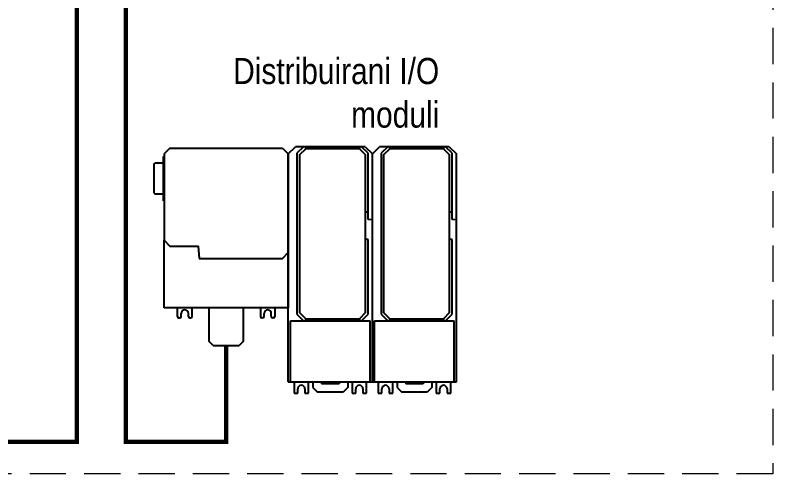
# Model space of a CAD drawing. Header units: inches. Extents: x 67248 to 85686, y -40174 to -31152.
# Drawn here: x 76736 to 77258, y -34497 to -34181 of the extents above; entities that cross this region are included whole.
import ezdxf

# ---------------------------------------------------------------- set-up
doc = ezdxf.new("R2010")
doc.units = ezdxf.units.IN
doc.header["$MEASUREMENT"] = 0
doc.linetypes.add('HIDDEN', pattern=[0.375, 0.25, -0.125])
doc.layers.add('SI-General', color=7, linetype='Continuous', lineweight=5)
doc.layers.add('SI-TOPOLOGY-Ethernet', color=7, linetype='Continuous', lineweight=13, true_color=0x3cf000)
doc.styles.add('OPIS', font='ARIALN.TTF')

# ---------------------------------------------------------------- blocks, each defined once
blk = doc.blocks.new('S800 rack')
at = {"linetype": 'Continuous'}
for p, q in [((-38.8, 110), (-42.8, 106)), ((-38.8, 110), (38.8, 110)), ((38.8, 110), (42.8, 106)), ((42.8, 106), (47.8, 111)), ((95.8, 111), (47.8, 111)), ((53.37, 111), (48.8, 106.43)), ((54.8, 109.6), (54.8, 111)), ((91.8, 111), (91.8, 109.6)), ((97.8, 106.43), (93.23, 111)), ((95.8, 111), (100.8, 106)), ((100.8, 106), (105.8, 111)), ((153.8, 111), (105.8, 111)), ((111.37, 111), (106.8, 106.43)), ((112.8, 109.6), (112.8, 111)), ((149.8, 111), (149.8, 109.6)), ((155.8, 106.43), (151.23, 111)), ((153.8, 111), (158.8, 106)), ((-42.8, 106), (-42.8, 46.5)), ((42.8, 106), (42.8, 0)), ((42.8, -51), (42.8, 106)), ((48.8, 106.43), (48.8, -4.43)), ((50.8, 105.6), (54.8, 109.6)), ((50.8, -3.6), (50.8, 105.6)), ((91.8, 109.6), (54.8, 109.6)), ((91.8, 109.6), (95.8, 105.6)), ((95.8, 105.6), (95.8, 59.16)), ((97.8, 60.91), (97.8, 106.43)), ((100.8, -51), (100.8, 106)), ((100.8, -51), (100.8, 106)), ((106.8, 106.43), (106.8, -4.43)), ((108.8, 105.6), (112.8, 109.6)), ((108.8, -3.6), (108.8, 105.6)), ((149.8, 109.6), (112.8, 109.6)), ((149.8, 109.6), (153.8, 105.6)), ((153.8, 105.6), (153.8, 59.16)), ((155.8, 60.91), (155.8, 106.43)), ((158.8, -51), (158.8, 106)), ((158.8, -51), (158.8, 106)), ((-49.7, 99.15), (-49.1, 99.75)), ((-43.3, 99.75), (-49.1, 99.75)), ((-43.3, 73.75), (-43.3, 104.25)), ((-42.8, 104.25), (-43.3, 104.25)), ((-49.7, 78.85), (-49.7, 99.15)), ((-49.7, 78.85), (-49.1, 78.25)), ((-43.3, 78.25), (-49.1, 78.25)), ((-42.8, 73.75), (-43.3, 73.75)), ((95.8, 66), (97.8, 66)), ((153.8, 66), (155.8, 66)), ((95.8, 59.16), (95.8, -3.6)), ((100.8, 60.52), (97.8, 60.91)), ((153.8, 59.16), (153.8, -3.6)), ((158.8, 60.52), (155.8, 60.91)), ((-42.8, 46.5), (-38.8, 42.5)), ((-42.8, 0), (-42.8, 46.45)), ((-38.8, 42.5), (-19.18, 42.5)), ((-19.3, 42.5), (-18.56, 34)), ((97.8, 47), (95.8, 47)), ((97.8, -4.43), (97.8, 47)), ((155.8, 47), (153.8, 47)), ((155.8, -4.43), (155.8, 47)), ((38.8, 34), (42.8, 38)), ((-18.56, 34), (38.8, 34)), ((42.8, 0), (-42.8, 0)), ((-33.6, -6), (-33.6, 0)), ((-23.6, -6), (-23.6, 0)), ((-12, 0), (-12, -23)), ((12, -23), (12, 0)), ((23.6, 0), (23.6, -6)), ((33.6, 0), (33.6, -6)), ((-31.1, -6), (-31.1, -4)), ((-26.1, -6), (-26.1, -4)), ((26.1, -6), (26.1, -4)), ((31.1, -6), (31.1, -4)), ((48.8, -4.43), (53.37, -9)), ((54.8, -7.6), (50.8, -3.6)), ((95.8, -3.6), (91.8, -7.6)), ((93.23, -9), (97.8, -4.43)), ((106.8, -4.43), (111.37, -9)), ((112.8, -7.6), (108.8, -3.6)), ((153.8, -3.6), (149.8, -7.6)), ((151.23, -9), (155.8, -4.43)), ((-32.6, -7), (-32.1, -7)), ((-25.1, -7), (-24.6, -7)), ((25.1, -7), (24.6, -7)), ((32.6, -7), (32.1, -7)), ((44.3, -9), (99.3, -9)), ((44.3, -51), (44.3, -9)), ((54.8, -7.6), (91.8, -7.6)), ((54.8, -9), (54.8, -7.6)), ((91.8, -7.6), (91.8, -9)), ((99.3, -51), (99.3, -9)), ((102.3, -9), (157.3, -9)), ((102.3, -51), (102.3, -9)), ((112.8, -7.6), (149.8, -7.6)), ((112.8, -9), (112.8, -7.6)), ((149.8, -7.6), (149.8, -9)), ((157.3, -51), (157.3, -9)), ((-9, -26), (-12, -23)), ((-9, -26), (9, -26)), ((12, -23), (9, -26)), ((42.8, -51), (100.8, -51)), ((46.8, -51), (46.8, -59)), ((56.8, -59), (56.8, -51)), ((59.8, -51), (59.8, -55)), ((65.8, -51), (65.8, -52.5)), ((77.8, -51), (77.8, -52.5)), ((83.8, -51), (83.8, -55)), ((86.8, -51), (86.8, -59)), ((96.8, -59), (96.8, -51)), ((100.8, -51), (158.8, -51)), ((104.8, -51), (104.8, -59)), ((114.8, -59), (114.8, -51)), ((117.8, -51), (117.8, -55)), ((123.8, -51), (123.8, -52.5)), ((135.8, -51), (135.8, -52.5)), ((141.8, -51), (141.8, -55)), ((144.8, -51), (144.8, -59)), ((154.8, -59), (154.8, -51)), ((49.3, -59), (49.3, -56)), ((54.3, -56), (54.3, -59)), ((59.8, -55), (62.8, -58)), ((77.8, -52.5), (65.8, -52.5)), ((83.8, -55), (80.8, -58)), ((89.3, -59), (89.3, -56)), ((94.3, -56), (94.3, -59)), ((107.3, -59), (107.3, -56)), ((112.3, -56), (112.3, -59)), ((117.8, -55), (120.8, -58)), ((135.8, -52.5), (123.8, -52.5)), ((141.8, -55), (138.8, -58)), ((147.3, -59), (147.3, -56)), ((152.3, -56), (152.3, -59)), ((46.8, -59), (49.3, -59)), ((54.3, -59), (56.8, -59)), ((62.8, -58), (80.8, -58)), ((86.8, -59), (89.3, -59)), ((94.3, -59), (96.8, -59)), ((104.8, -59), (107.3, -59)), ((112.3, -59), (114.8, -59)), ((120.8, -58), (138.8, -58)), ((144.8, -59), (147.3, -59)), ((152.3, -59), (154.8, -59))]:
    blk.add_line(p, q, dxfattribs=at)
for centre, radius, start, end in [((-28.6, -4), 2.5, 0, 180), ((28.6, -4), 2.5, 0, 180), ((-32.6, -6), 1, 180, 270), ((-32.1, -6), 1, 270, 0), ((-25.1, -6), 1, 180, 270), ((-24.6, -6), 1, 270, 0), ((24.6, -6), 1, 180, 270), ((25.1, -6), 1, 270, 0), ((32.1, -6), 1, 180, 270), ((32.6, -6), 1, 270, 0), ((51.8, -56), 2.5, 0, 180), ((91.8, -56), 2.5, 0, 180), ((109.8, -56), 2.5, 0, 180), ((149.8, -56), 2.5, 0, 180)]:
    blk.add_arc(centre, radius, start, end, dxfattribs=at)

msp = doc.modelspace()

# ---------------------------------------------------------------- linework, layer by layer
at = {"layer": 'SI-General', "color": 0, "linetype": 'HIDDEN', "ltscale": 100}
msp.add_lwpolyline([(76087.47, -33852.24), (77258.15, -33852.24), (77258.15, -34497.09), (76087.47, -34497.09)], close=True, dxfattribs=at)
at = {"layer": 'SI-TOPOLOGY-Ethernet', "const_width": 3}
for points in [[(76491.56, -34408.58), (76491.56, -34475.07), (76778.08, -34475.07), (76778.08, -34120.75), (76838.1, -34120.75), (76838.1, -34088.65)], [(76881.17, -34408.58), (76881.17, -34475.07), (76811.84, -34475.07), (76811.84, -34155.43), (76858.73, -34155.43), (76858.73, -34102.13)]]:
    msp.add_lwpolyline(points, dxfattribs=at)

# ---------------------------------------------------------------- block references
msp.add_blockref('S800 rack', (76881.17, -34382.58))

# ---------------------------------------------------------------- texts
at = {"layer": 'SI-General', "color": 0, "insert": (77028.05, -34210.42), "char_height": 18, "width": 165.2605, "attachment_point": 3, "style": 'OPIS'}
msp.add_mtext('{\\C256;Distribuirani I/O moduli}', dxfattribs=at)

doc.saveas('drawing.dxf')
